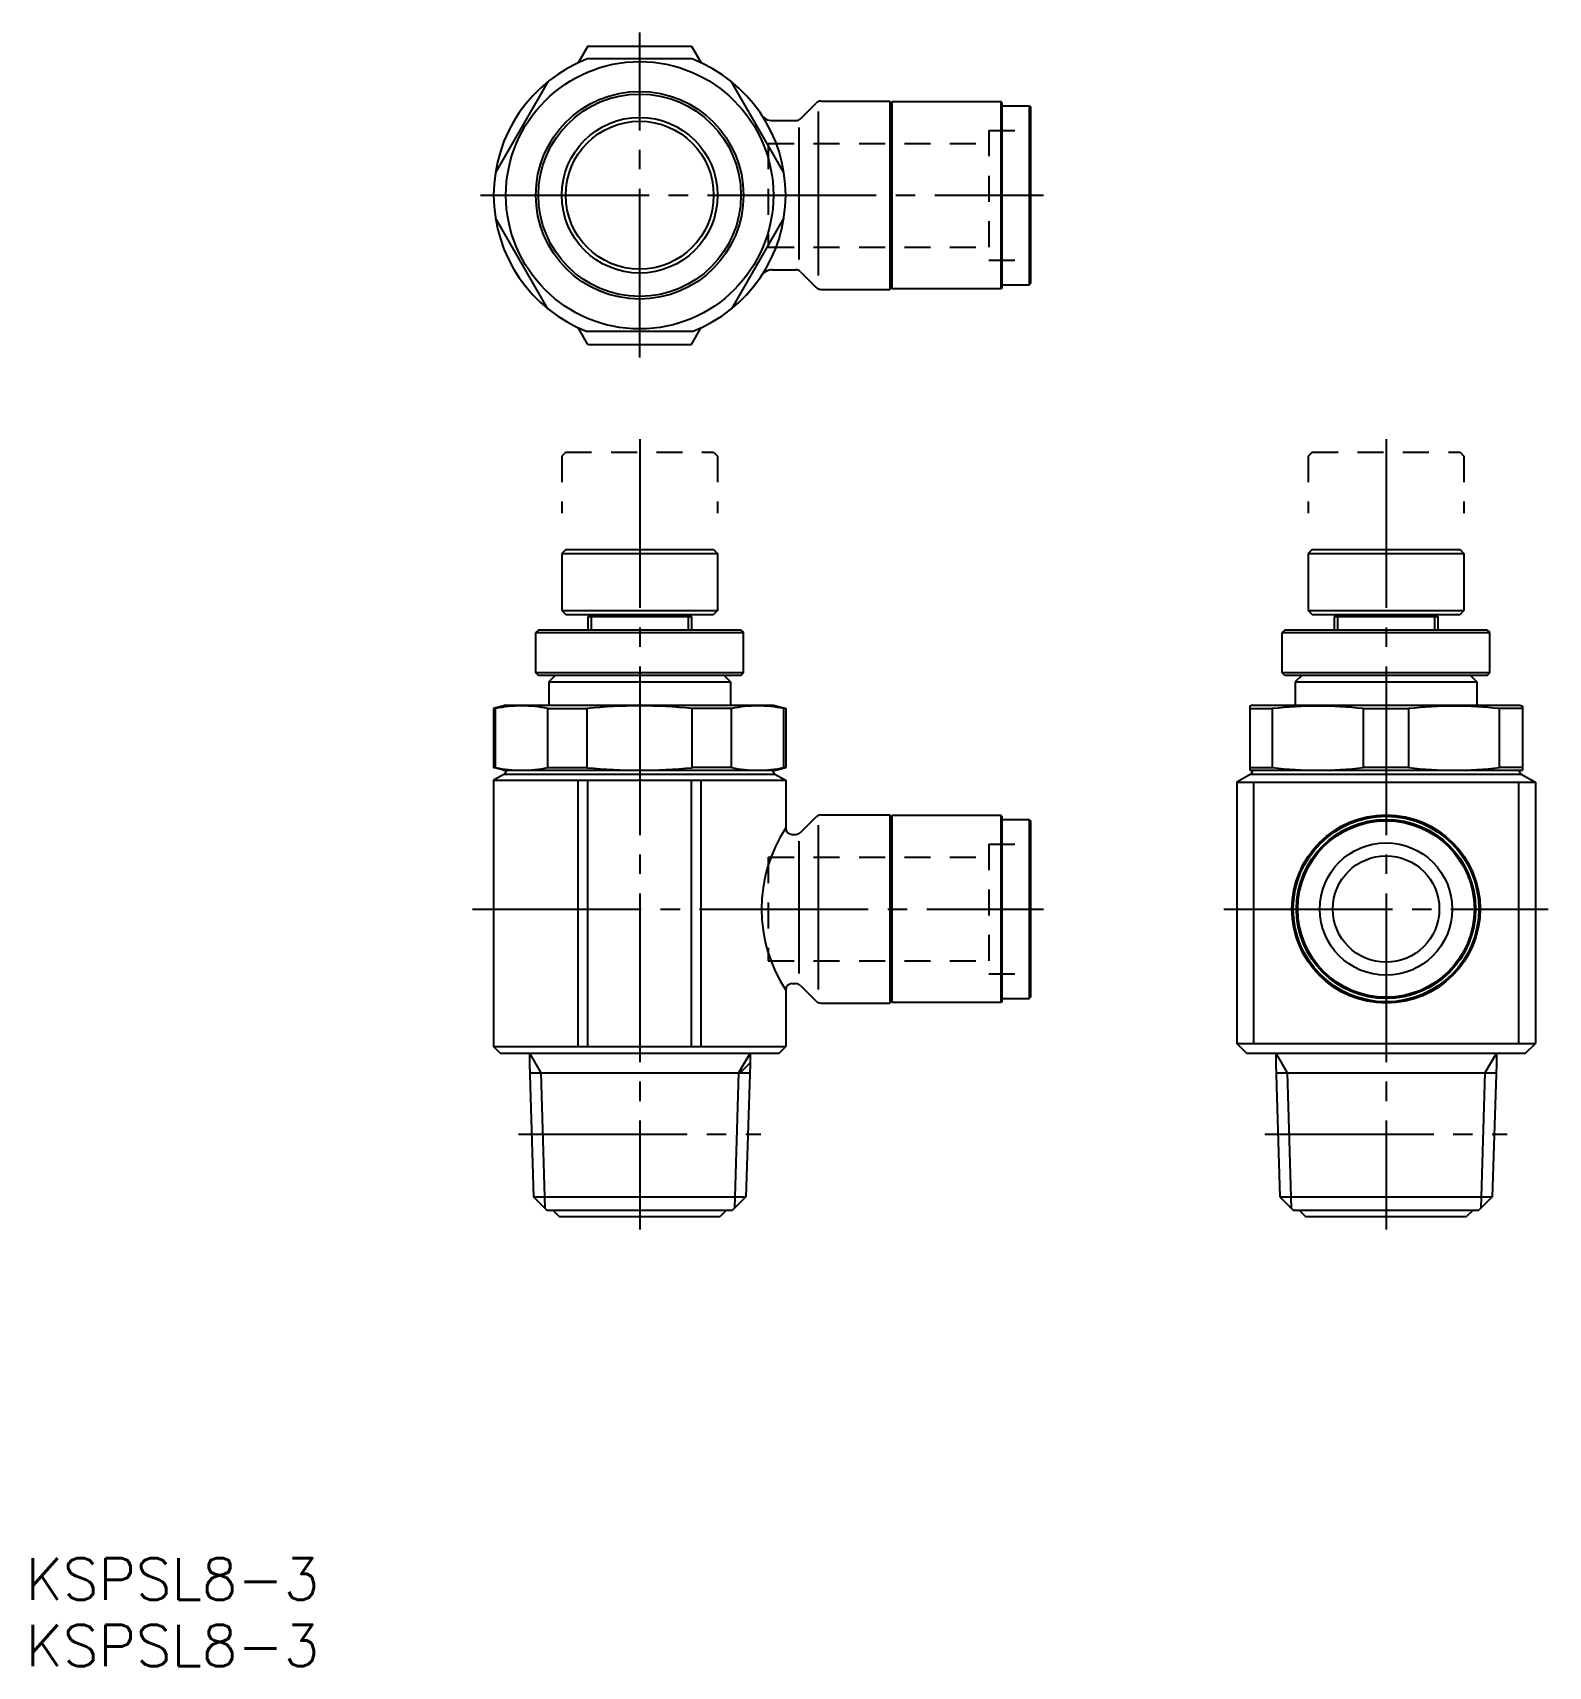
# Model space of a CAD drawing. Extents: x 109 to 225, y 156 to 282.
import ezdxf

# ---------------------------------------------------------------- set-up
doc = ezdxf.new("R2010")
doc.units = 0
doc.linetypes.add('CENTER', pattern=[17.5, 13, -1.5, 1.5, -1.5])
doc.linetypes.add('DASHED', pattern=[3.5, 2, -1.5])
doc.layers.get('0').update_dxf_attribs({"linetype": 'CONTINUOUS'})
doc.layers.add('CENTER', color=1, linetype='CENTER')
doc.styles.get("Standard").update_dxf_attribs({"font": 'txt.shx', "bigfont": '@extfont2.shx'})

# ---------------------------------------------------------------- blocks, each defined once
blk = doc.blocks.new('*X8')
at = {"color": 0, "linetype": 'CONTINUOUS'}
blk.add_line((163.19, 201.7), (163.96, 202.47), dxfattribs=at)

msp = doc.modelspace()

# ---------------------------------------------------------------- linework, layer by layer
at = {"color": 7, "linetype": 'CONTINUOUS'}
for p, q in [((151.46, 280.82), (150.71, 279.52)), ((151.46, 280.82), (159.46, 280.82)), ((159.46, 280.82), (160.21, 279.52)), ((159.5, 279.82), (151.42, 279.82)), ((148.39, 278.07), (144.35, 271.07)), ((166.57, 271.07), (162.53, 278.07)), ((167.86, 275.21), (169.06, 276.42)), ((169.21, 275.77), (169.21, 263.13)), ((169.42, 276.57), (174.72, 276.57)), ((174.86, 276.32), (174.72, 276.57)), ((174.72, 276.57), (174.72, 262.07)), ((174.91, 276.52), (174.86, 276.47)), ((174.86, 276.47), (174.86, 262.17)), ((174.91, 262.12), (174.91, 276.52)), ((183.31, 276.52), (174.91, 276.52)), ((183.36, 276.47), (183.31, 276.52)), ((183.31, 262.12), (183.31, 276.52)), ((183.36, 276.47), (183.36, 262.17)), ((183.36, 276.22), (185.46, 276.22)), ((185.46, 276.22), (185.56, 276.12)), ((185.46, 276.22), (185.46, 262.42)), ((185.56, 276.12), (185.56, 262.52)), ((165.68, 275.07), (167.5, 275.07)), ((167.71, 274.55), (167.71, 264.36)), ((148.39, 260.57), (144.35, 267.57)), ((166.57, 267.57), (162.53, 260.57)), ((165.68, 263.57), (167.5, 263.57)), ((167.86, 263.42), (169.06, 262.21)), ((169.42, 262.07), (174.72, 262.07)), ((174.72, 262.07), (174.86, 262.32)), ((174.86, 262.17), (174.91, 262.12)), ((183.31, 262.12), (174.91, 262.12)), ((183.36, 262.17), (183.31, 262.12)), ((183.36, 262.42), (185.46, 262.42)), ((185.46, 262.42), (185.56, 262.52)), ((151.46, 257.82), (150.71, 259.12)), ((159.5, 258.82), (151.42, 258.82)), ((159.46, 257.82), (160.21, 259.12)), ((151.46, 257.82), (159.46, 257.82)), ((149.76, 242.02), (149.46, 241.72)), ((149.46, 241.72), (161.46, 241.72)), ((149.46, 241.72), (149.46, 237.32)), ((149.76, 242.02), (161.16, 242.02)), ((161.16, 242.02), (161.46, 241.72)), ((161.46, 241.72), (161.46, 237.32)), ((207.26, 242.02), (206.96, 241.72)), ((206.96, 241.72), (206.96, 237.32)), ((206.96, 241.72), (218.96, 241.72)), ((207.26, 242.02), (218.66, 242.02)), ((218.66, 242.02), (218.96, 241.72)), ((218.96, 241.72), (218.96, 237.32)), ((149.46, 237.32), (161.46, 237.32)), ((149.46, 237.32), (149.76, 237.02)), ((149.76, 237.02), (161.16, 237.02)), ((151.64, 237.02), (151.46, 236.84)), ((159.46, 236.84), (151.46, 236.84)), ((151.46, 236.84), (151.46, 235.82)), ((159.28, 237.02), (159.46, 236.84)), ((159.46, 236.84), (159.46, 235.82)), ((161.46, 237.32), (161.16, 237.02)), ((206.96, 237.32), (207.26, 237.02)), ((206.96, 237.32), (218.96, 237.32)), ((207.26, 237.02), (218.66, 237.02)), ((209.14, 237.02), (208.96, 236.84)), ((208.96, 236.84), (208.96, 235.82)), ((216.96, 236.84), (208.96, 236.84)), ((216.78, 237.02), (216.96, 236.84)), ((216.96, 236.84), (216.96, 235.82)), ((218.96, 237.32), (218.66, 237.02)), ((147.66, 235.82), (147.46, 235.62)), ((147.46, 235.62), (163.46, 235.62)), ((147.46, 232.52), (147.46, 235.62)), ((163.26, 235.82), (147.66, 235.82)), ((163.26, 235.82), (163.46, 235.62)), ((163.46, 232.52), (163.46, 235.62)), ((205.16, 235.82), (204.96, 235.62)), ((204.96, 232.52), (204.96, 235.62)), ((204.96, 235.62), (220.96, 235.62)), ((220.76, 235.82), (205.16, 235.82)), ((220.76, 235.82), (220.96, 235.62)), ((220.96, 232.52), (220.96, 235.62)), ((163.46, 232.52), (147.46, 232.52)), ((147.66, 232.32), (147.46, 232.52)), ((163.26, 232.32), (147.66, 232.32)), ((148.96, 232.32), (148.46, 231.82)), ((148.46, 231.82), (162.46, 231.82)), ((148.46, 231.82), (148.46, 230.02)), ((161.96, 232.32), (162.46, 231.82)), ((162.46, 231.82), (162.46, 230.02)), ((163.26, 232.32), (163.46, 232.52)), ((205.16, 232.32), (204.96, 232.52)), ((220.96, 232.52), (204.96, 232.52)), ((220.76, 232.32), (205.16, 232.32)), ((206.46, 232.32), (205.96, 231.82)), ((205.96, 231.82), (205.96, 230.02)), ((205.96, 231.82), (219.96, 231.82)), ((219.46, 232.32), (219.96, 231.82)), ((219.96, 231.82), (219.96, 230.02)), ((220.76, 232.32), (220.96, 232.52)), ((145.16, 230.02), (144.21, 229.76)), ((144.21, 229.76), (144.35, 229.76)), ((144.21, 229.76), (144.21, 225.22)), ((144.35, 225.22), (144.35, 229.76)), ((145.16, 230.02), (165.76, 230.02)), ((148.39, 229.76), (151.42, 229.76)), ((148.39, 225.22), (148.39, 229.76)), ((151.42, 225.22), (151.42, 229.76)), ((162.53, 229.76), (159.5, 229.76)), ((159.5, 225.22), (159.5, 229.76)), ((162.53, 225.22), (162.53, 229.76)), ((165.76, 230.02), (166.71, 229.76)), ((166.57, 225.22), (166.57, 229.76)), ((166.71, 229.76), (166.57, 229.76)), ((166.71, 229.76), (166.71, 225.22)), ((202.66, 230.02), (202.46, 229.96)), ((202.46, 229.96), (202.46, 225.02)), ((202.46, 229.76), (204.21, 229.76)), ((202.66, 230.02), (223.26, 230.02)), ((204.21, 225.22), (204.21, 229.76)), ((211.21, 229.76), (214.71, 229.76)), ((211.21, 225.22), (211.21, 229.76)), ((214.71, 225.22), (214.71, 229.76)), ((221.71, 225.22), (221.71, 229.76)), ((223.46, 229.76), (221.71, 229.76)), ((223.26, 230.02), (223.46, 229.96)), ((223.46, 229.96), (223.46, 225.02)), ((144.21, 225.22), (144.35, 225.22)), ((144.96, 225.02), (144.21, 225.22)), ((145.04, 224.72), (144.21, 224.24)), ((144.21, 224.24), (166.71, 224.24)), ((144.21, 224.24), (144.21, 203.72)), ((144.96, 225.02), (165.96, 225.02)), ((145.25, 225.02), (145.04, 224.72)), ((145.04, 224.72), (165.88, 224.72)), ((148.39, 225.22), (151.42, 225.22)), ((150.71, 203.72), (150.71, 224.24)), ((151.46, 203.72), (151.46, 224.24)), ((159.46, 203.72), (159.46, 224.24)), ((162.53, 225.22), (159.5, 225.22)), ((160.21, 203.72), (160.21, 224.24)), ((165.67, 225.02), (165.88, 224.72)), ((165.88, 224.72), (166.71, 224.24)), ((165.96, 225.02), (166.71, 225.22)), ((166.71, 225.22), (166.57, 225.22)), ((166.71, 224.24), (166.71, 220.57)), ((202.54, 224.72), (201.46, 224.09)), ((201.46, 224.09), (224.46, 224.09)), ((201.46, 224.09), (201.46, 203.97)), ((202.46, 225.22), (204.21, 225.22)), ((202.46, 225.02), (223.46, 225.02)), ((202.75, 225.02), (202.54, 224.72)), ((202.54, 224.72), (223.38, 224.72)), ((202.76, 224.09), (202.76, 203.97)), ((214.71, 225.22), (211.21, 225.22)), ((223.46, 225.22), (221.71, 225.22)), ((223.16, 224.09), (223.16, 203.97)), ((223.17, 225.02), (223.38, 224.72)), ((223.38, 224.72), (224.46, 224.09)), ((224.46, 224.09), (224.46, 203.97)), ((169.42, 221.57), (174.72, 221.57)), ((174.72, 221.57), (174.72, 207.07)), ((174.86, 221.32), (174.72, 221.57)), ((167.86, 220.21), (169.06, 221.42)), ((169.21, 220.77), (169.21, 208.13)), ((174.91, 221.52), (174.86, 221.47)), ((174.86, 221.47), (174.86, 207.17)), ((174.91, 207.12), (174.91, 221.52)), ((183.31, 221.52), (174.91, 221.52)), ((183.36, 221.47), (183.31, 221.52)), ((183.31, 207.12), (183.31, 221.52)), ((183.36, 221.47), (183.36, 207.17)), ((183.36, 221.22), (185.46, 221.22)), ((185.46, 221.22), (185.56, 221.12)), ((185.46, 221.22), (185.46, 207.42)), ((185.56, 221.12), (185.56, 207.52)), ((167.21, 220.07), (167.5, 220.07)), ((167.71, 219.55), (167.71, 209.36)), ((166.71, 208.07), (166.71, 203.72)), ((167.21, 208.57), (167.5, 208.57)), ((167.86, 208.42), (169.06, 207.21)), ((169.42, 207.07), (174.72, 207.07)), ((174.72, 207.07), (174.86, 207.32)), ((174.86, 207.17), (174.91, 207.12)), ((183.31, 207.12), (174.91, 207.12)), ((183.36, 207.17), (183.31, 207.12)), ((183.36, 207.42), (185.46, 207.42)), ((185.46, 207.42), (185.56, 207.52)), ((201.46, 203.97), (224.46, 203.97)), ((202.21, 203.22), (201.46, 203.97)), ((223.71, 203.22), (224.46, 203.97)), ((144.21, 203.72), (166.71, 203.72)), ((144.71, 203.22), (144.21, 203.72)), ((144.71, 203.22), (166.21, 203.22)), ((146.96, 203.22), (146.96, 202.38)), ((163.96, 203.22), (163.96, 202.38)), ((166.21, 203.22), (166.71, 203.72)), ((202.21, 203.22), (223.71, 203.22)), ((204.46, 203.22), (204.46, 202.38)), ((221.46, 203.22), (221.46, 202.38)), ((146.96, 202.38), (147.28, 192.15)), ((146.98, 201.7), (163.94, 201.7)), ((163.96, 202.38), (163.64, 192.15)), ((204.46, 202.38), (204.78, 192.15)), ((204.48, 201.7), (221.44, 201.7)), ((221.46, 202.38), (221.14, 192.15)), ((147.28, 192.15), (163.64, 192.15)), ((147.28, 192.15), (148.31, 191.12)), ((163.64, 192.15), (162.61, 191.12)), ((204.78, 192.15), (205.81, 191.12)), ((204.78, 192.15), (221.14, 192.15)), ((221.14, 192.15), (220.11, 191.12)), ((148.31, 191.12), (162.61, 191.12)), ((148.76, 191.12), (149.26, 190.62)), ((149.26, 190.62), (161.66, 190.62)), ((162.16, 191.12), (161.66, 190.62)), ((205.81, 191.12), (220.11, 191.12)), ((206.26, 191.12), (206.76, 190.62)), ((206.76, 190.62), (219.16, 190.62)), ((219.66, 191.12), (219.16, 190.62))]:
    msp.add_line(p, q, dxfattribs=at)
at = {"color": 3, "linetype": 'DASHED'}
for p, q in [((165.36, 273.32), (182.36, 273.32)), ((165.36, 273.32), (165.36, 265.32)), ((182.36, 274.32), (182.36, 264.32)), ((182.36, 274.32), (185.56, 274.32)), ((165.36, 265.32), (182.36, 265.32)), ((182.36, 264.32), (185.56, 264.32)), ((149.76, 249.52), (149.46, 249.22)), ((149.76, 249.52), (161.16, 249.52)), ((161.16, 249.52), (161.46, 249.22)), ((207.26, 249.52), (206.96, 249.22)), ((207.26, 249.52), (218.66, 249.52)), ((218.66, 249.52), (218.96, 249.22)), ((149.46, 249.22), (149.46, 244.82)), ((161.46, 249.22), (161.46, 244.82)), ((206.96, 249.22), (206.96, 244.82)), ((218.96, 249.22), (218.96, 244.82)), ((182.36, 219.32), (185.56, 219.32)), ((182.36, 219.32), (182.36, 209.32)), ((165.36, 218.32), (182.36, 218.32)), ((165.36, 218.32), (165.36, 210.32)), ((165.36, 210.32), (182.36, 210.32)), ((182.36, 209.32), (185.56, 209.32))]:
    msp.add_line(p, q, dxfattribs=at)
at = {"color": 3, "linetype": 'CONTINUOUS'}
for p, q in [((151.73, 237.02), (151.73, 235.82)), ((159.19, 237.02), (159.19, 235.82)), ((209.23, 237.02), (209.23, 235.82)), ((216.69, 237.02), (216.69, 235.82)), ((146.96, 203.22), (147.84, 201.7)), ((163.96, 203.22), (163.08, 201.7)), ((204.46, 203.22), (205.34, 201.7)), ((221.46, 203.22), (220.58, 201.7)), ((147.84, 201.7), (148.16, 191.26)), ((163.08, 201.7), (162.76, 191.26)), ((205.34, 201.7), (205.66, 191.26)), ((220.58, 201.7), (220.26, 191.26))]:
    msp.add_line(p, q, dxfattribs=at)
at = {"color": 7, "linetype": 'CONTINUOUS'}
for centre, radius in [((155.46, 269.32), 10.3), ((155.46, 269.32), 8), ((155.46, 269.32), 7.8), ((155.46, 269.32), 6), ((155.46, 269.32), 5.7), ((212.96, 214.32), 7.25), ((212.96, 214.32), 7.2), ((212.96, 214.32), 7.15), ((212.96, 214.32), 6.9), ((212.96, 214.32), 6.8), ((212.96, 214.32), 5.1), ((212.96, 214.32), 4.1)]:
    msp.add_circle(centre, radius, dxfattribs=at)
for centre, radius, start, end in [((155.46, 269.32), 11.25, 111.0395, 248.9605), ((155.46, 269.32), 11.25, 291.0395, 68.9605), ((169.42, 276.07), 0.5, 90, 135), ((165.68, 276.07), 1, 213.437, 270), ((167.5, 275.57), 0.5, 270, 315), ((165.68, 262.57), 1, 90, 146.563), ((167.5, 263.07), 0.5, 45, 90), ((169.42, 262.57), 0.5, 225, 270), ((146.37, 219.72), 10.25, 78.634, 101.366), ((155.46, 189.28), 40.69, 84.303, 95.697), ((164.55, 219.72), 10.25, 78.634, 101.366), ((207.71, 199.42), 30.54, 83.4234, 96.5766), ((218.21, 199.42), 30.54, 83.4234, 96.5766), ((146.37, 235.27), 10.25, 258.634, 281.366), ((155.46, 265.7), 40.69, 264.303, 275.697), ((164.55, 235.27), 10.25, 258.634, 281.366), ((207.71, 255.56), 30.54, 263.4234, 276.5766), ((218.21, 255.56), 30.54, 263.4234, 276.5766), ((169.42, 221.07), 0.5, 90, 135), ((176.27, 214.32), 11.42, 146.8209, 213.1791), ((167.21, 220.57), 0.5, 180, 270), ((167.5, 220.57), 0.5, 270, 315), ((167.21, 208.07), 0.5, 90, 180), ((167.5, 208.07), 0.5, 45, 90), ((169.42, 207.57), 0.5, 225, 270)]:
    msp.add_arc(centre, radius, start, end, dxfattribs=at)
at = {"layer": 'CENTER', "color": 1, "linetype": 'CENTER'}
for p, q in [((155.46, 256.82), (155.46, 281.85)), ((143.19, 269.32), (186.56, 269.32)), ((155.46, 250.52), (155.46, 189.62)), ((212.96, 250.52), (212.96, 189.62)), ((142.57, 214.32), (186.56, 214.32)), ((200.46, 214.32), (225.46, 214.32)), ((146.13, 196.97), (164.79, 196.97)), ((203.63, 196.97), (222.29, 196.97))]:
    msp.add_line(p, q, dxfattribs=at)

# ---------------------------------------------------------------- block references
at = {"color": 3, "linetype": 'CONTINUOUS'}
msp.add_blockref('*X8', (0, 0), dxfattribs=at)

# ---------------------------------------------------------------- texts
at = {"linetype": 'CONTINUOUS'}
for p in [(108.15, 161.1), (108.15, 155.97)]:
    msp.add_text('KSPSL8-3', height=3.2, dxfattribs=at).set_placement(p)

doc.saveas('drawing.dxf')
